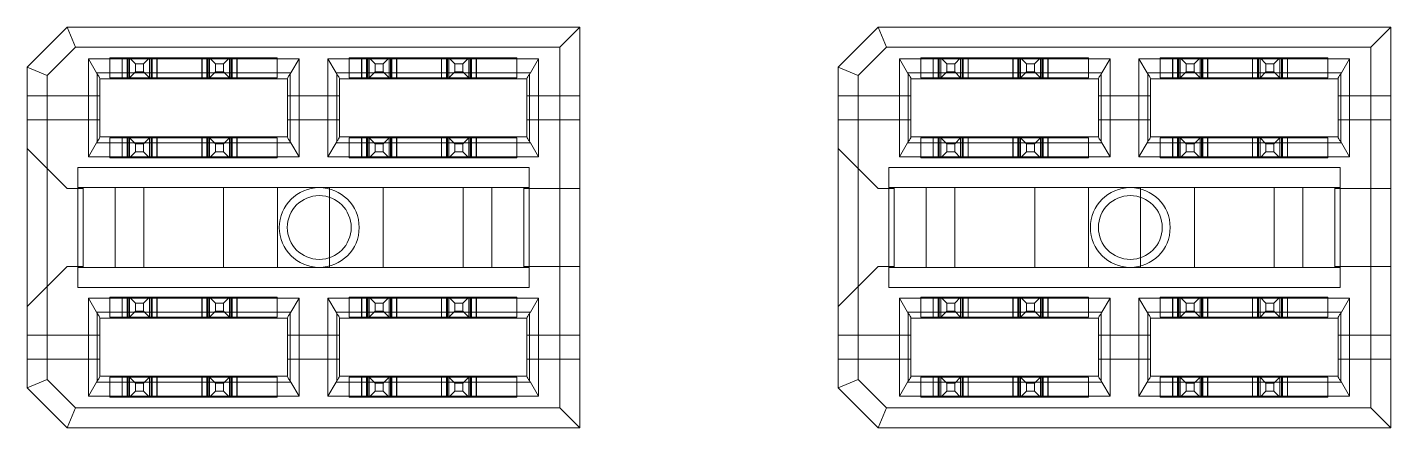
# Model space of a CAD drawing. Header units: millimetres. Extents: x -84 to 500, y -79 to 331.
# Drawn here: x 117.35 to 151.51, y 222.37 to 232.41 of the extents above; entities that cross this region are included whole.
import ezdxf
from ezdxf.lldxf.tags import DXFTag

# ---------------------------------------------------------------- set-up
doc = ezdxf.new("R2010")
doc.units = ezdxf.units.MM
tags = doc.linetypes.add('HIDDEN', pattern=[1.905, 1.27, -0.635]).pattern_tags.tags
tags[6:7] = [DXFTag(74, 4), DXFTag(75, 0), DXFTag(340, '0'), DXFTag(46, 1.0), DXFTag(50, 0.0), DXFTag(44, 0.0), DXFTag(45, 0.0)]
tags[4:5] = [DXFTag(74, 4), DXFTag(75, 0), DXFTag(340, '0'), DXFTag(46, 1.0), DXFTag(50, 0.0), DXFTag(44, 0.0), DXFTag(45, 0.0)]

msp = doc.modelspace()

# ---------------------------------------------------------------- linework, layer by layer
at = {"color": 7, "linetype": 'Continuous', "lineweight": 15}
for p, q in [((118.35, 232.41), (117.35, 231.41)), ((118.557, 231.91), (118.35, 232.41)), ((131.19, 232.41), (118.35, 232.41)), ((131.19, 232.41), (130.69, 231.91)), ((131.19, 222.37), (131.19, 232.41)), ((138.67, 232.41), (137.67, 231.41)), ((138.877, 231.91), (138.67, 232.41)), ((151.51, 232.41), (138.67, 232.41)), ((151.51, 232.41), (151.01, 231.91)), ((151.51, 222.37), (151.51, 232.41)), ((117.85, 231.203), (118.557, 231.91)), ((130.69, 231.91), (118.557, 231.91)), ((118.881, 229.16), (118.881, 231.62)), ((118.881, 231.62), (124.159, 231.62)), ((118.881, 231.62), (119.085, 231.266)), ((124.159, 231.62), (123.955, 231.266)), ((124.159, 231.62), (124.159, 229.16)), ((124.881, 231.62), (130.159, 231.62)), ((124.881, 229.16), (124.881, 231.62)), ((124.881, 231.62), (125.085, 231.266)), ((130.159, 231.62), (129.955, 231.266)), ((130.159, 231.62), (130.159, 229.16)), ((130.69, 222.87), (130.69, 231.91)), ((138.17, 231.203), (138.877, 231.91)), ((151.01, 231.91), (138.877, 231.91)), ((139.201, 229.16), (139.201, 231.62)), ((139.201, 231.62), (144.479, 231.62)), ((139.201, 231.62), (139.405, 231.266)), ((144.479, 231.62), (144.275, 231.266)), ((144.479, 231.62), (144.479, 229.16)), ((145.201, 231.62), (150.479, 231.62)), ((145.201, 229.16), (145.201, 231.62)), ((145.201, 231.62), (145.405, 231.266)), ((150.479, 231.62), (150.275, 231.266)), ((150.479, 231.62), (150.479, 229.16)), ((151.01, 222.87), (151.01, 231.91)), ((117.85, 231.203), (117.35, 231.41)), ((117.35, 223.37), (117.35, 231.41)), ((123.955, 231.266), (119.085, 231.266)), ((129.955, 231.266), (125.085, 231.266)), ((138.17, 231.203), (137.67, 231.41)), ((137.67, 223.37), (137.67, 231.41)), ((144.275, 231.266), (139.405, 231.266)), ((150.275, 231.266), (145.405, 231.266)), ((117.85, 231.203), (117.85, 223.577)), ((119.103, 231.238), (119.103, 229.542)), ((119.17, 229.655), (119.17, 231.125)), ((123.87, 231.12), (119.17, 231.12)), ((123.87, 229.655), (123.87, 231.125)), ((123.937, 231.238), (123.937, 229.542)), ((125.103, 231.238), (125.103, 229.542)), ((125.17, 229.655), (125.17, 231.125)), ((129.87, 231.12), (125.17, 231.12)), ((129.87, 229.655), (129.87, 231.125)), ((129.937, 231.238), (129.937, 229.542)), ((138.17, 231.203), (138.17, 223.577)), ((139.423, 231.238), (139.423, 229.542)), ((139.49, 229.655), (139.49, 231.125)), ((144.19, 231.12), (139.49, 231.12)), ((144.19, 229.655), (144.19, 231.125)), ((144.257, 231.238), (144.257, 229.542)), ((145.423, 231.238), (145.423, 229.542)), ((145.49, 229.655), (145.49, 231.125)), ((150.19, 231.12), (145.49, 231.12)), ((150.19, 229.655), (150.19, 231.125)), ((150.257, 231.238), (150.257, 229.542)), ((123.87, 229.66), (119.17, 229.66)), ((129.87, 229.66), (125.17, 229.66)), ((144.19, 229.66), (139.49, 229.66)), ((150.19, 229.66), (145.49, 229.66)), ((119.085, 229.514), (118.881, 229.16)), ((119.085, 229.514), (123.955, 229.514)), ((123.955, 229.514), (124.159, 229.16)), ((124.881, 229.16), (125.085, 229.514)), ((125.085, 229.514), (129.955, 229.514)), ((129.955, 229.514), (130.159, 229.16)), ((139.405, 229.514), (139.201, 229.16)), ((139.405, 229.514), (144.275, 229.514)), ((144.275, 229.514), (144.479, 229.16)), ((145.201, 229.16), (145.405, 229.514)), ((145.405, 229.514), (150.275, 229.514)), ((150.275, 229.514), (150.479, 229.16)), ((118.614, 228.89), (129.926, 228.89)), ((118.614, 225.89), (118.614, 228.89)), ((124.159, 229.16), (118.881, 229.16)), ((130.159, 229.16), (124.881, 229.16)), ((129.926, 228.89), (129.926, 225.89)), ((138.934, 228.89), (150.246, 228.89)), ((138.934, 225.89), (138.934, 228.89)), ((144.479, 229.16), (139.201, 229.16)), ((150.479, 229.16), (145.201, 229.16)), ((150.246, 228.89), (150.246, 225.89)), ((118.614, 228.39), (129.926, 228.39)), ((118.75, 228.37), (118.614, 228.37)), ((118.75, 228.39), (118.75, 228.37)), ((118.75, 226.41), (118.75, 228.37)), ((119.55, 226.39), (119.55, 228.39)), ((120.27, 226.39), (120.27, 228.39)), ((122.27, 226.39), (122.27, 228.39)), ((123.62, 226.39), (123.62, 228.39)), ((124.92, 226.39), (124.92, 228.39)), ((126.27, 226.39), (126.27, 228.39)), ((128.27, 228.39), (128.27, 226.39)), ((128.99, 228.39), (128.99, 226.39)), ((129.79, 228.39), (129.79, 228.37)), ((129.926, 228.37), (129.79, 228.37)), ((129.79, 226.41), (129.79, 228.37)), ((138.934, 228.39), (150.246, 228.39)), ((139.07, 228.37), (138.934, 228.37)), ((139.07, 228.39), (139.07, 228.37)), ((139.07, 226.41), (139.07, 228.37)), ((139.87, 226.39), (139.87, 228.39)), ((140.59, 226.39), (140.59, 228.39)), ((142.59, 226.39), (142.59, 228.39)), ((143.94, 226.39), (143.94, 228.39)), ((145.24, 226.39), (145.24, 228.39)), ((146.59, 226.39), (146.59, 228.39)), ((148.59, 228.39), (148.59, 226.39)), ((149.31, 228.39), (149.31, 226.39)), ((150.11, 228.39), (150.11, 228.37)), ((150.246, 228.37), (150.11, 228.37)), ((150.11, 226.41), (150.11, 228.37)), ((118.75, 226.41), (118.614, 226.41)), ((118.614, 226.39), (129.926, 226.39)), ((118.75, 226.41), (118.75, 226.39)), ((129.79, 226.41), (129.79, 226.39)), ((129.926, 226.41), (129.79, 226.41)), ((139.07, 226.41), (138.934, 226.41)), ((138.934, 226.39), (150.246, 226.39)), ((139.07, 226.41), (139.07, 226.39)), ((150.11, 226.41), (150.11, 226.39)), ((150.246, 226.41), (150.11, 226.41)), ((129.926, 225.89), (118.614, 225.89)), ((150.246, 225.89), (138.934, 225.89)), ((118.881, 225.62), (124.159, 225.62)), ((118.881, 223.16), (118.881, 225.62)), ((118.881, 225.62), (119.085, 225.266)), ((123.955, 225.266), (124.159, 225.62)), ((124.159, 225.62), (124.159, 223.16)), ((124.881, 225.62), (130.159, 225.62)), ((124.881, 223.16), (124.881, 225.62)), ((124.881, 225.62), (125.085, 225.266)), ((130.159, 225.62), (129.955, 225.266)), ((130.159, 225.62), (130.159, 223.16)), ((139.201, 225.62), (144.479, 225.62)), ((139.201, 223.16), (139.201, 225.62)), ((139.201, 225.62), (139.405, 225.266)), ((144.275, 225.266), (144.479, 225.62)), ((144.479, 225.62), (144.479, 223.16)), ((145.201, 225.62), (150.479, 225.62)), ((145.201, 223.16), (145.201, 225.62)), ((145.201, 225.62), (145.405, 225.266)), ((150.479, 225.62), (150.275, 225.266)), ((150.479, 225.62), (150.479, 223.16)), ((119.085, 225.266), (123.955, 225.266)), ((119.103, 225.238), (119.103, 223.542)), ((119.17, 223.655), (119.17, 225.125)), ((119.17, 225.12), (123.87, 225.12)), ((123.87, 225.125), (123.87, 223.655)), ((123.937, 225.238), (123.937, 223.542)), ((125.085, 225.266), (129.955, 225.266)), ((125.103, 225.238), (125.103, 223.542)), ((125.17, 223.655), (125.17, 225.125)), ((125.17, 225.12), (129.87, 225.12)), ((129.87, 225.125), (129.87, 223.655)), ((129.937, 225.238), (129.937, 223.542)), ((139.405, 225.266), (144.275, 225.266)), ((139.423, 225.238), (139.423, 223.542)), ((139.49, 223.655), (139.49, 225.125)), ((139.49, 225.12), (144.19, 225.12)), ((144.19, 225.125), (144.19, 223.655)), ((144.257, 225.238), (144.257, 223.542)), ((145.405, 225.266), (150.275, 225.266)), ((145.423, 225.238), (145.423, 223.542)), ((145.49, 223.655), (145.49, 225.125)), ((145.49, 225.12), (150.19, 225.12)), ((150.19, 225.125), (150.19, 223.655)), ((150.257, 225.238), (150.257, 223.542)), ((117.35, 223.37), (117.85, 223.577)), ((117.85, 223.577), (118.557, 222.87)), ((119.085, 223.514), (118.881, 223.16)), ((119.085, 223.514), (123.955, 223.514)), ((123.87, 223.66), (119.17, 223.66)), ((123.955, 223.514), (124.159, 223.16)), ((125.085, 223.514), (124.881, 223.16)), ((125.085, 223.514), (129.955, 223.514)), ((129.87, 223.66), (125.17, 223.66)), ((129.955, 223.514), (130.159, 223.16)), ((137.67, 223.37), (138.17, 223.577)), ((138.17, 223.577), (138.877, 222.87)), ((139.405, 223.514), (139.201, 223.16)), ((139.405, 223.514), (144.275, 223.514)), ((144.19, 223.66), (139.49, 223.66)), ((144.275, 223.514), (144.479, 223.16)), ((145.405, 223.514), (145.201, 223.16)), ((145.405, 223.514), (150.275, 223.514)), ((150.19, 223.66), (145.49, 223.66)), ((150.275, 223.514), (150.479, 223.16)), ((118.35, 222.37), (117.35, 223.37)), ((124.159, 223.16), (118.881, 223.16)), ((130.159, 223.16), (124.881, 223.16)), ((138.67, 222.37), (137.67, 223.37)), ((144.479, 223.16), (139.201, 223.16)), ((150.479, 223.16), (145.201, 223.16)), ((118.557, 222.87), (118.35, 222.37)), ((118.557, 222.87), (130.69, 222.87)), ((131.19, 222.37), (130.69, 222.87)), ((138.877, 222.87), (138.67, 222.37)), ((138.877, 222.87), (151.01, 222.87)), ((151.51, 222.37), (151.01, 222.87)), ((131.19, 222.37), (118.35, 222.37)), ((151.51, 222.37), (138.67, 222.37))]:
    msp.add_line(p, q, dxfattribs=at)
at = {"color": 7, "linetype": 'HIDDEN', "lineweight": 0}
for p, q in [((119.415, 231.14), (119.415, 231.64)), ((119.415, 231.64), (123.615, 231.64)), ((119.725, 231.64), (119.725, 231.14)), ((119.73, 231.14), (119.73, 231.64)), ((119.85, 231.14), (119.85, 231.64)), ((119.851, 231.64), (119.851, 231.14)), ((119.87, 231.64), (119.87, 231.14)), ((119.88, 231.14), (119.88, 231.64)), ((119.88, 231.14), (119.88, 231.64)), ((119.915, 231.14), (119.915, 231.64)), ((119.915, 231.64), (120.065, 231.49)), ((120.415, 231.64), (120.265, 231.49)), ((120.415, 231.64), (120.415, 231.14)), ((120.45, 231.64), (120.45, 231.14)), ((120.45, 231.64), (120.45, 231.14)), ((120.46, 231.64), (120.46, 231.14)), ((120.479, 231.14), (120.479, 231.64)), ((120.48, 231.64), (120.48, 231.14)), ((120.6, 231.64), (120.6, 231.14)), ((120.605, 231.14), (120.605, 231.64)), ((121.725, 231.64), (121.725, 231.14)), ((121.73, 231.14), (121.73, 231.64)), ((121.85, 231.14), (121.85, 231.64)), ((121.851, 231.64), (121.851, 231.14)), ((121.87, 231.64), (121.87, 231.14)), ((121.88, 231.14), (121.88, 231.64)), ((121.88, 231.14), (121.88, 231.64)), ((121.915, 231.14), (121.915, 231.64)), ((121.915, 231.64), (122.065, 231.49)), ((122.265, 231.49), (122.415, 231.64)), ((122.415, 231.64), (122.415, 231.14)), ((122.45, 231.64), (122.45, 231.14)), ((122.45, 231.64), (122.45, 231.14)), ((122.46, 231.64), (122.46, 231.14)), ((122.479, 231.14), (122.479, 231.64)), ((122.48, 231.64), (122.48, 231.14)), ((122.6, 231.64), (122.6, 231.14)), ((122.605, 231.14), (122.605, 231.64)), ((123.615, 231.64), (123.615, 231.14)), ((125.415, 231.14), (125.415, 231.64)), ((125.415, 231.64), (129.615, 231.64)), ((125.725, 231.64), (125.725, 231.14)), ((125.73, 231.14), (125.73, 231.64)), ((125.85, 231.14), (125.85, 231.64)), ((125.851, 231.64), (125.851, 231.14)), ((125.87, 231.64), (125.87, 231.14)), ((125.88, 231.14), (125.88, 231.64)), ((125.88, 231.14), (125.88, 231.64)), ((125.915, 231.14), (125.915, 231.64)), ((125.915, 231.64), (126.065, 231.49)), ((126.415, 231.64), (126.265, 231.49)), ((126.415, 231.64), (126.415, 231.14)), ((126.45, 231.64), (126.45, 231.14)), ((126.45, 231.64), (126.45, 231.14)), ((126.46, 231.64), (126.46, 231.14)), ((126.479, 231.14), (126.479, 231.64)), ((126.48, 231.64), (126.48, 231.14)), ((126.6, 231.64), (126.6, 231.14)), ((126.605, 231.14), (126.605, 231.64)), ((127.725, 231.64), (127.725, 231.14)), ((127.73, 231.14), (127.73, 231.64)), ((127.85, 231.14), (127.85, 231.64)), ((127.851, 231.64), (127.851, 231.14)), ((127.87, 231.64), (127.87, 231.14)), ((127.88, 231.14), (127.88, 231.64)), ((127.88, 231.14), (127.88, 231.64)), ((127.915, 231.14), (127.915, 231.64)), ((127.915, 231.64), (128.065, 231.49)), ((128.265, 231.49), (128.415, 231.64)), ((128.415, 231.64), (128.415, 231.14)), ((128.45, 231.64), (128.45, 231.14)), ((128.45, 231.64), (128.45, 231.14)), ((128.46, 231.64), (128.46, 231.14)), ((128.479, 231.14), (128.479, 231.64)), ((128.48, 231.64), (128.48, 231.14)), ((128.6, 231.64), (128.6, 231.14)), ((128.605, 231.14), (128.605, 231.64)), ((129.615, 231.64), (129.615, 231.14)), ((139.735, 231.14), (139.735, 231.64)), ((139.735, 231.64), (143.935, 231.64)), ((140.045, 231.64), (140.045, 231.14)), ((140.05, 231.14), (140.05, 231.64)), ((140.17, 231.14), (140.17, 231.64)), ((140.171, 231.64), (140.171, 231.14)), ((140.19, 231.64), (140.19, 231.14)), ((140.2, 231.14), (140.2, 231.64)), ((140.2, 231.14), (140.2, 231.64)), ((140.235, 231.14), (140.235, 231.64)), ((140.235, 231.64), (140.385, 231.49)), ((140.735, 231.64), (140.585, 231.49)), ((140.735, 231.64), (140.735, 231.14)), ((140.77, 231.64), (140.77, 231.14)), ((140.77, 231.64), (140.77, 231.14)), ((140.78, 231.64), (140.78, 231.14)), ((140.799, 231.14), (140.799, 231.64)), ((140.8, 231.64), (140.8, 231.14)), ((140.92, 231.64), (140.92, 231.14)), ((140.925, 231.14), (140.925, 231.64)), ((142.045, 231.64), (142.045, 231.14)), ((142.05, 231.14), (142.05, 231.64)), ((142.17, 231.14), (142.17, 231.64)), ((142.171, 231.64), (142.171, 231.14)), ((142.19, 231.64), (142.19, 231.14)), ((142.2, 231.14), (142.2, 231.64)), ((142.2, 231.14), (142.2, 231.64)), ((142.235, 231.14), (142.235, 231.64)), ((142.235, 231.64), (142.385, 231.49)), ((142.585, 231.49), (142.735, 231.64)), ((142.735, 231.64), (142.735, 231.14)), ((142.77, 231.64), (142.77, 231.14)), ((142.77, 231.64), (142.77, 231.14)), ((142.78, 231.64), (142.78, 231.14)), ((142.799, 231.14), (142.799, 231.64)), ((142.8, 231.64), (142.8, 231.14)), ((142.92, 231.64), (142.92, 231.14)), ((142.925, 231.14), (142.925, 231.64)), ((143.935, 231.64), (143.935, 231.14)), ((145.735, 231.14), (145.735, 231.64)), ((145.735, 231.64), (149.935, 231.64)), ((146.045, 231.64), (146.045, 231.14)), ((146.05, 231.14), (146.05, 231.64)), ((146.17, 231.14), (146.17, 231.64)), ((146.171, 231.64), (146.171, 231.14)), ((146.19, 231.64), (146.19, 231.14)), ((146.2, 231.14), (146.2, 231.64)), ((146.2, 231.14), (146.2, 231.64)), ((146.235, 231.14), (146.235, 231.64)), ((146.235, 231.64), (146.385, 231.49)), ((146.735, 231.64), (146.585, 231.49)), ((146.735, 231.64), (146.735, 231.14)), ((146.77, 231.64), (146.77, 231.14)), ((146.77, 231.64), (146.77, 231.14)), ((146.78, 231.64), (146.78, 231.14)), ((146.799, 231.14), (146.799, 231.64)), ((146.8, 231.64), (146.8, 231.14)), ((146.92, 231.64), (146.92, 231.14)), ((146.925, 231.14), (146.925, 231.64)), ((148.045, 231.64), (148.045, 231.14)), ((148.05, 231.14), (148.05, 231.64)), ((148.17, 231.14), (148.17, 231.64)), ((148.171, 231.64), (148.171, 231.14)), ((148.19, 231.64), (148.19, 231.14)), ((148.2, 231.14), (148.2, 231.64)), ((148.2, 231.14), (148.2, 231.64)), ((148.235, 231.14), (148.235, 231.64)), ((148.235, 231.64), (148.385, 231.49)), ((148.585, 231.49), (148.735, 231.64)), ((148.735, 231.64), (148.735, 231.14)), ((148.77, 231.64), (148.77, 231.14)), ((148.77, 231.64), (148.77, 231.14)), ((148.78, 231.64), (148.78, 231.14)), ((148.799, 231.14), (148.799, 231.64)), ((148.8, 231.64), (148.8, 231.14)), ((148.92, 231.64), (148.92, 231.14)), ((148.925, 231.14), (148.925, 231.64)), ((149.935, 231.64), (149.935, 231.14)), ((119.915, 231.14), (120.065, 231.29)), ((120.265, 231.49), (120.065, 231.49)), ((120.065, 231.49), (120.065, 231.29)), ((120.065, 231.29), (120.265, 231.29)), ((120.265, 231.49), (120.265, 231.29)), ((120.265, 231.29), (120.415, 231.14)), ((122.065, 231.29), (121.915, 231.14)), ((122.065, 231.49), (122.265, 231.49)), ((122.065, 231.49), (122.065, 231.29)), ((122.065, 231.29), (122.265, 231.29)), ((122.265, 231.49), (122.265, 231.29)), ((122.265, 231.29), (122.415, 231.14)), ((125.915, 231.14), (126.065, 231.29)), ((126.065, 231.49), (126.065, 231.29)), ((126.265, 231.49), (126.065, 231.49)), ((126.065, 231.29), (126.265, 231.29)), ((126.265, 231.49), (126.265, 231.29)), ((126.265, 231.29), (126.415, 231.14)), ((128.065, 231.29), (127.915, 231.14)), ((128.065, 231.49), (128.265, 231.49)), ((128.065, 231.49), (128.065, 231.29)), ((128.065, 231.29), (128.265, 231.29)), ((128.265, 231.49), (128.265, 231.29)), ((128.265, 231.29), (128.415, 231.14)), ((140.235, 231.14), (140.385, 231.29)), ((140.385, 231.49), (140.385, 231.29)), ((140.585, 231.49), (140.385, 231.49)), ((140.385, 231.29), (140.585, 231.29)), ((140.585, 231.49), (140.585, 231.29)), ((140.585, 231.29), (140.735, 231.14)), ((142.385, 231.29), (142.235, 231.14)), ((142.385, 231.49), (142.585, 231.49)), ((142.385, 231.49), (142.385, 231.29)), ((142.385, 231.29), (142.585, 231.29)), ((142.585, 231.49), (142.585, 231.29)), ((142.585, 231.29), (142.735, 231.14)), ((146.235, 231.14), (146.385, 231.29)), ((146.385, 231.49), (146.385, 231.29)), ((146.585, 231.49), (146.385, 231.49)), ((146.385, 231.29), (146.585, 231.29)), ((146.585, 231.49), (146.585, 231.29)), ((146.585, 231.29), (146.735, 231.14)), ((148.385, 231.29), (148.235, 231.14)), ((148.385, 231.49), (148.585, 231.49)), ((148.385, 231.49), (148.385, 231.29)), ((148.385, 231.29), (148.585, 231.29)), ((148.585, 231.49), (148.585, 231.29)), ((148.585, 231.29), (148.735, 231.14)), ((123.615, 231.14), (119.415, 231.14)), ((129.615, 231.14), (125.415, 231.14)), ((143.935, 231.14), (139.735, 231.14)), ((149.935, 231.14), (145.735, 231.14)), ((117.35, 230.69), (119.17, 230.69)), ((123.87, 230.69), (125.17, 230.69)), ((129.87, 230.69), (131.19, 230.69)), ((137.67, 230.69), (139.49, 230.69)), ((144.19, 230.69), (145.49, 230.69)), ((150.19, 230.69), (151.51, 230.69)), ((119.17, 230.09), (117.35, 230.09)), ((125.17, 230.09), (123.87, 230.09)), ((131.19, 230.09), (129.87, 230.09)), ((139.49, 230.09), (137.67, 230.09)), ((145.49, 230.09), (144.19, 230.09)), ((151.51, 230.09), (150.19, 230.09)), ((119.415, 229.14), (119.415, 229.64)), ((119.415, 229.64), (123.615, 229.64)), ((119.725, 229.64), (119.725, 229.14)), ((119.73, 229.14), (119.73, 229.64)), ((119.85, 229.14), (119.85, 229.64)), ((119.851, 229.64), (119.851, 229.14)), ((119.87, 229.64), (119.87, 229.14)), ((119.88, 229.14), (119.88, 229.64)), ((119.88, 229.14), (119.88, 229.64)), ((119.915, 229.14), (119.915, 229.64)), ((119.915, 229.64), (120.065, 229.49)), ((120.415, 229.64), (120.265, 229.49)), ((120.415, 229.64), (120.415, 229.14)), ((120.45, 229.64), (120.45, 229.14)), ((120.45, 229.64), (120.45, 229.14)), ((120.46, 229.64), (120.46, 229.14)), ((120.479, 229.14), (120.479, 229.64)), ((120.48, 229.64), (120.48, 229.14)), ((120.6, 229.64), (120.6, 229.14)), ((120.605, 229.14), (120.605, 229.64)), ((121.725, 229.64), (121.725, 229.14)), ((121.73, 229.14), (121.73, 229.64)), ((121.85, 229.14), (121.85, 229.64)), ((121.851, 229.64), (121.851, 229.14)), ((121.87, 229.64), (121.87, 229.14)), ((121.88, 229.14), (121.88, 229.64)), ((121.88, 229.14), (121.88, 229.64)), ((121.915, 229.14), (121.915, 229.64)), ((121.915, 229.64), (122.065, 229.49)), ((122.265, 229.49), (122.415, 229.64)), ((122.415, 229.64), (122.415, 229.14)), ((122.45, 229.64), (122.45, 229.14)), ((122.45, 229.64), (122.45, 229.14)), ((122.46, 229.64), (122.46, 229.14)), ((122.479, 229.14), (122.479, 229.64)), ((122.48, 229.64), (122.48, 229.14)), ((122.6, 229.64), (122.6, 229.14)), ((122.605, 229.14), (122.605, 229.64)), ((123.615, 229.64), (123.615, 229.14)), ((125.415, 229.14), (125.415, 229.64)), ((125.415, 229.64), (129.615, 229.64)), ((125.725, 229.64), (125.725, 229.14)), ((125.73, 229.14), (125.73, 229.64)), ((125.85, 229.14), (125.85, 229.64)), ((125.851, 229.64), (125.851, 229.14)), ((125.87, 229.64), (125.87, 229.14)), ((125.88, 229.14), (125.88, 229.64)), ((125.88, 229.14), (125.88, 229.64)), ((125.915, 229.14), (125.915, 229.64)), ((125.915, 229.64), (126.065, 229.49)), ((126.415, 229.64), (126.265, 229.49)), ((126.415, 229.64), (126.415, 229.14)), ((126.45, 229.64), (126.45, 229.14)), ((126.45, 229.64), (126.45, 229.14)), ((126.46, 229.64), (126.46, 229.14)), ((126.479, 229.14), (126.479, 229.64)), ((126.48, 229.64), (126.48, 229.14)), ((126.6, 229.64), (126.6, 229.14)), ((126.605, 229.14), (126.605, 229.64)), ((127.725, 229.64), (127.725, 229.14)), ((127.73, 229.14), (127.73, 229.64)), ((127.85, 229.14), (127.85, 229.64)), ((127.851, 229.64), (127.851, 229.14)), ((127.87, 229.64), (127.87, 229.14)), ((127.88, 229.14), (127.88, 229.64)), ((127.88, 229.14), (127.88, 229.64)), ((127.915, 229.14), (127.915, 229.64)), ((127.915, 229.64), (128.065, 229.49)), ((128.265, 229.49), (128.415, 229.64)), ((128.415, 229.64), (128.415, 229.14)), ((128.45, 229.64), (128.45, 229.14)), ((128.45, 229.64), (128.45, 229.14)), ((128.46, 229.64), (128.46, 229.14)), ((128.479, 229.14), (128.479, 229.64)), ((128.48, 229.64), (128.48, 229.14)), ((128.6, 229.64), (128.6, 229.14)), ((128.605, 229.14), (128.605, 229.64)), ((129.615, 229.64), (129.615, 229.14)), ((139.735, 229.14), (139.735, 229.64)), ((139.735, 229.64), (143.935, 229.64)), ((140.045, 229.64), (140.045, 229.14)), ((140.05, 229.14), (140.05, 229.64)), ((140.17, 229.14), (140.17, 229.64)), ((140.171, 229.64), (140.171, 229.14)), ((140.19, 229.64), (140.19, 229.14)), ((140.2, 229.14), (140.2, 229.64)), ((140.2, 229.14), (140.2, 229.64)), ((140.235, 229.14), (140.235, 229.64)), ((140.235, 229.64), (140.385, 229.49)), ((140.735, 229.64), (140.585, 229.49)), ((140.735, 229.64), (140.735, 229.14)), ((140.77, 229.64), (140.77, 229.14)), ((140.77, 229.64), (140.77, 229.14)), ((140.78, 229.64), (140.78, 229.14)), ((140.799, 229.14), (140.799, 229.64)), ((140.8, 229.64), (140.8, 229.14)), ((140.92, 229.64), (140.92, 229.14)), ((140.925, 229.14), (140.925, 229.64)), ((142.045, 229.64), (142.045, 229.14)), ((142.05, 229.14), (142.05, 229.64)), ((142.17, 229.14), (142.17, 229.64)), ((142.171, 229.64), (142.171, 229.14)), ((142.19, 229.64), (142.19, 229.14)), ((142.2, 229.14), (142.2, 229.64)), ((142.2, 229.14), (142.2, 229.64)), ((142.235, 229.14), (142.235, 229.64)), ((142.235, 229.64), (142.385, 229.49)), ((142.585, 229.49), (142.735, 229.64)), ((142.735, 229.64), (142.735, 229.14)), ((142.77, 229.64), (142.77, 229.14)), ((142.77, 229.64), (142.77, 229.14)), ((142.78, 229.64), (142.78, 229.14)), ((142.799, 229.14), (142.799, 229.64)), ((142.8, 229.64), (142.8, 229.14)), ((142.92, 229.64), (142.92, 229.14)), ((142.925, 229.14), (142.925, 229.64)), ((143.935, 229.64), (143.935, 229.14)), ((145.735, 229.14), (145.735, 229.64)), ((145.735, 229.64), (149.935, 229.64)), ((146.045, 229.64), (146.045, 229.14)), ((146.05, 229.14), (146.05, 229.64)), ((146.17, 229.14), (146.17, 229.64)), ((146.171, 229.64), (146.171, 229.14)), ((146.19, 229.64), (146.19, 229.14)), ((146.2, 229.14), (146.2, 229.64)), ((146.2, 229.14), (146.2, 229.64)), ((146.235, 229.14), (146.235, 229.64)), ((146.235, 229.64), (146.385, 229.49)), ((146.735, 229.64), (146.585, 229.49)), ((146.735, 229.64), (146.735, 229.14)), ((146.77, 229.64), (146.77, 229.14)), ((146.77, 229.64), (146.77, 229.14)), ((146.78, 229.64), (146.78, 229.14)), ((146.799, 229.14), (146.799, 229.64)), ((146.8, 229.64), (146.8, 229.14)), ((146.92, 229.64), (146.92, 229.14)), ((146.925, 229.14), (146.925, 229.64)), ((148.045, 229.64), (148.045, 229.14)), ((148.05, 229.14), (148.05, 229.64)), ((148.17, 229.14), (148.17, 229.64)), ((148.171, 229.64), (148.171, 229.14)), ((148.19, 229.64), (148.19, 229.14)), ((148.2, 229.14), (148.2, 229.64)), ((148.2, 229.14), (148.2, 229.64)), ((148.235, 229.14), (148.235, 229.64)), ((148.235, 229.64), (148.385, 229.49)), ((148.585, 229.49), (148.735, 229.64)), ((148.735, 229.64), (148.735, 229.14)), ((148.77, 229.64), (148.77, 229.14)), ((148.77, 229.64), (148.77, 229.14)), ((148.78, 229.64), (148.78, 229.14)), ((148.799, 229.14), (148.799, 229.64)), ((148.8, 229.64), (148.8, 229.14)), ((148.92, 229.64), (148.92, 229.14)), ((148.925, 229.14), (148.925, 229.64)), ((149.935, 229.64), (149.935, 229.14)), ((118.35, 228.37), (117.35, 229.37)), ((119.915, 229.14), (120.065, 229.29)), ((120.265, 229.49), (120.065, 229.49)), ((120.065, 229.49), (120.065, 229.29)), ((120.065, 229.29), (120.265, 229.29)), ((120.265, 229.49), (120.265, 229.29)), ((120.265, 229.29), (120.415, 229.14)), ((122.065, 229.29), (121.915, 229.14)), ((122.065, 229.49), (122.265, 229.49)), ((122.065, 229.49), (122.065, 229.29)), ((122.065, 229.29), (122.265, 229.29)), ((122.265, 229.49), (122.265, 229.29)), ((122.265, 229.29), (122.415, 229.14)), ((125.915, 229.14), (126.065, 229.29)), ((126.265, 229.49), (126.065, 229.49)), ((126.065, 229.49), (126.065, 229.29)), ((126.065, 229.29), (126.265, 229.29)), ((126.265, 229.49), (126.265, 229.29)), ((126.265, 229.29), (126.415, 229.14)), ((128.065, 229.29), (127.915, 229.14)), ((128.065, 229.49), (128.265, 229.49)), ((128.065, 229.49), (128.065, 229.29)), ((128.065, 229.29), (128.265, 229.29)), ((128.265, 229.49), (128.265, 229.29)), ((128.265, 229.29), (128.415, 229.14)), ((138.67, 228.37), (137.67, 229.37)), ((140.235, 229.14), (140.385, 229.29)), ((140.385, 229.49), (140.385, 229.29)), ((140.585, 229.49), (140.385, 229.49)), ((140.385, 229.29), (140.585, 229.29)), ((140.585, 229.49), (140.585, 229.29)), ((140.585, 229.29), (140.735, 229.14)), ((142.385, 229.29), (142.235, 229.14)), ((142.385, 229.49), (142.585, 229.49)), ((142.385, 229.49), (142.385, 229.29)), ((142.385, 229.29), (142.585, 229.29)), ((142.585, 229.49), (142.585, 229.29)), ((142.585, 229.29), (142.735, 229.14)), ((146.235, 229.14), (146.385, 229.29)), ((146.585, 229.49), (146.385, 229.49)), ((146.385, 229.49), (146.385, 229.29)), ((146.385, 229.29), (146.585, 229.29)), ((146.585, 229.49), (146.585, 229.29)), ((146.585, 229.29), (146.735, 229.14)), ((148.385, 229.29), (148.235, 229.14)), ((148.385, 229.49), (148.585, 229.49)), ((148.385, 229.49), (148.385, 229.29)), ((148.385, 229.29), (148.585, 229.29)), ((148.585, 229.49), (148.585, 229.29)), ((148.585, 229.29), (148.735, 229.14)), ((123.615, 229.14), (119.415, 229.14)), ((129.615, 229.14), (125.415, 229.14)), ((143.935, 229.14), (139.735, 229.14)), ((149.935, 229.14), (145.735, 229.14)), ((118.614, 228.37), (118.35, 228.37)), ((131.19, 228.37), (129.926, 228.37)), ((138.934, 228.37), (138.67, 228.37)), ((151.51, 228.37), (150.246, 228.37)), ((118.35, 226.41), (117.35, 225.41)), ((118.35, 226.41), (118.614, 226.41)), ((131.19, 226.41), (129.926, 226.41)), ((138.67, 226.41), (137.67, 225.41)), ((138.67, 226.41), (138.934, 226.41)), ((151.51, 226.41), (150.246, 226.41)), ((119.415, 225.14), (119.415, 225.64)), ((119.415, 225.64), (123.615, 225.64)), ((119.725, 225.64), (119.725, 225.14)), ((119.73, 225.14), (119.73, 225.64)), ((119.85, 225.14), (119.85, 225.64)), ((119.851, 225.64), (119.851, 225.14)), ((119.87, 225.64), (119.87, 225.14)), ((119.88, 225.14), (119.88, 225.64)), ((119.88, 225.14), (119.88, 225.64)), ((119.915, 225.14), (119.915, 225.64)), ((119.915, 225.64), (120.065, 225.49)), ((120.265, 225.49), (120.065, 225.49)), ((120.065, 225.49), (120.065, 225.29)), ((120.415, 225.64), (120.265, 225.49)), ((120.265, 225.49), (120.265, 225.29)), ((120.415, 225.64), (120.415, 225.14)), ((120.45, 225.64), (120.45, 225.14)), ((120.45, 225.64), (120.45, 225.14)), ((120.46, 225.64), (120.46, 225.14)), ((120.479, 225.14), (120.479, 225.64)), ((120.48, 225.64), (120.48, 225.14)), ((120.6, 225.64), (120.6, 225.14)), ((120.605, 225.14), (120.605, 225.64)), ((121.725, 225.64), (121.725, 225.14)), ((121.73, 225.14), (121.73, 225.64)), ((121.85, 225.14), (121.85, 225.64)), ((121.851, 225.64), (121.851, 225.14)), ((121.87, 225.64), (121.87, 225.14)), ((121.88, 225.14), (121.88, 225.64)), ((121.88, 225.14), (121.88, 225.64)), ((121.915, 225.14), (121.915, 225.64)), ((121.915, 225.64), (122.065, 225.49)), ((122.065, 225.49), (122.265, 225.49)), ((122.065, 225.49), (122.065, 225.29)), ((122.265, 225.49), (122.415, 225.64)), ((122.265, 225.49), (122.265, 225.29)), ((122.415, 225.64), (122.415, 225.14)), ((122.45, 225.64), (122.45, 225.14)), ((122.45, 225.64), (122.45, 225.14)), ((122.46, 225.64), (122.46, 225.14)), ((122.479, 225.14), (122.479, 225.64)), ((122.48, 225.64), (122.48, 225.14)), ((122.6, 225.64), (122.6, 225.14)), ((122.605, 225.14), (122.605, 225.64)), ((123.615, 225.64), (123.615, 225.14)), ((125.415, 225.14), (125.415, 225.64)), ((125.415, 225.64), (129.615, 225.64)), ((125.725, 225.64), (125.725, 225.14)), ((125.73, 225.14), (125.73, 225.64)), ((125.85, 225.14), (125.85, 225.64)), ((125.851, 225.64), (125.851, 225.14)), ((125.87, 225.64), (125.87, 225.14)), ((125.88, 225.14), (125.88, 225.64)), ((125.88, 225.14), (125.88, 225.64)), ((125.915, 225.14), (125.915, 225.64)), ((125.915, 225.64), (126.065, 225.49)), ((126.265, 225.49), (126.065, 225.49)), ((126.065, 225.49), (126.065, 225.29)), ((126.415, 225.64), (126.265, 225.49)), ((126.265, 225.49), (126.265, 225.29)), ((126.415, 225.64), (126.415, 225.14)), ((126.45, 225.64), (126.45, 225.14)), ((126.45, 225.64), (126.45, 225.14)), ((126.46, 225.64), (126.46, 225.14)), ((126.479, 225.14), (126.479, 225.64)), ((126.48, 225.64), (126.48, 225.14)), ((126.6, 225.64), (126.6, 225.14)), ((126.605, 225.14), (126.605, 225.64)), ((127.725, 225.64), (127.725, 225.14)), ((127.73, 225.14), (127.73, 225.64)), ((127.85, 225.14), (127.85, 225.64)), ((127.851, 225.64), (127.851, 225.14)), ((127.87, 225.64), (127.87, 225.14)), ((127.88, 225.14), (127.88, 225.64)), ((127.88, 225.14), (127.88, 225.64)), ((127.915, 225.14), (127.915, 225.64)), ((127.915, 225.64), (128.065, 225.49)), ((128.065, 225.49), (128.265, 225.49)), ((128.065, 225.49), (128.065, 225.29)), ((128.265, 225.49), (128.415, 225.64)), ((128.265, 225.49), (128.265, 225.29)), ((128.415, 225.64), (128.415, 225.14)), ((128.45, 225.64), (128.45, 225.14)), ((128.45, 225.64), (128.45, 225.14)), ((128.46, 225.64), (128.46, 225.14)), ((128.479, 225.14), (128.479, 225.64)), ((128.48, 225.64), (128.48, 225.14)), ((128.6, 225.64), (128.6, 225.14)), ((128.605, 225.14), (128.605, 225.64)), ((129.615, 225.64), (129.615, 225.14)), ((139.735, 225.14), (139.735, 225.64)), ((139.735, 225.64), (143.935, 225.64)), ((140.045, 225.64), (140.045, 225.14)), ((140.05, 225.14), (140.05, 225.64)), ((140.17, 225.14), (140.17, 225.64)), ((140.171, 225.64), (140.171, 225.14)), ((140.19, 225.64), (140.19, 225.14)), ((140.2, 225.14), (140.2, 225.64)), ((140.2, 225.14), (140.2, 225.64)), ((140.235, 225.14), (140.235, 225.64)), ((140.235, 225.64), (140.385, 225.49)), ((140.585, 225.49), (140.385, 225.49)), ((140.385, 225.49), (140.385, 225.29)), ((140.735, 225.64), (140.585, 225.49)), ((140.585, 225.49), (140.585, 225.29)), ((140.735, 225.64), (140.735, 225.14)), ((140.77, 225.64), (140.77, 225.14)), ((140.77, 225.64), (140.77, 225.14)), ((140.78, 225.64), (140.78, 225.14)), ((140.799, 225.14), (140.799, 225.64)), ((140.8, 225.64), (140.8, 225.14)), ((140.92, 225.64), (140.92, 225.14)), ((140.925, 225.14), (140.925, 225.64)), ((142.045, 225.64), (142.045, 225.14)), ((142.05, 225.14), (142.05, 225.64)), ((142.17, 225.14), (142.17, 225.64)), ((142.171, 225.64), (142.171, 225.14)), ((142.19, 225.64), (142.19, 225.14)), ((142.2, 225.14), (142.2, 225.64)), ((142.2, 225.14), (142.2, 225.64)), ((142.235, 225.14), (142.235, 225.64)), ((142.235, 225.64), (142.385, 225.49)), ((142.385, 225.49), (142.585, 225.49)), ((142.385, 225.49), (142.385, 225.29)), ((142.585, 225.49), (142.735, 225.64)), ((142.585, 225.49), (142.585, 225.29)), ((142.735, 225.64), (142.735, 225.14)), ((142.77, 225.64), (142.77, 225.14)), ((142.77, 225.64), (142.77, 225.14)), ((142.78, 225.64), (142.78, 225.14)), ((142.799, 225.14), (142.799, 225.64)), ((142.8, 225.64), (142.8, 225.14)), ((142.92, 225.64), (142.92, 225.14)), ((142.925, 225.14), (142.925, 225.64)), ((143.935, 225.64), (143.935, 225.14)), ((145.735, 225.14), (145.735, 225.64)), ((145.735, 225.64), (149.935, 225.64)), ((146.045, 225.64), (146.045, 225.14)), ((146.05, 225.14), (146.05, 225.64)), ((146.17, 225.14), (146.17, 225.64)), ((146.171, 225.64), (146.171, 225.14)), ((146.19, 225.64), (146.19, 225.14)), ((146.2, 225.14), (146.2, 225.64)), ((146.2, 225.14), (146.2, 225.64)), ((146.235, 225.14), (146.235, 225.64)), ((146.235, 225.64), (146.385, 225.49)), ((146.385, 225.49), (146.385, 225.29)), ((146.585, 225.49), (146.385, 225.49)), ((146.735, 225.64), (146.585, 225.49)), ((146.585, 225.49), (146.585, 225.29)), ((146.735, 225.64), (146.735, 225.14)), ((146.77, 225.64), (146.77, 225.14)), ((146.77, 225.64), (146.77, 225.14)), ((146.78, 225.64), (146.78, 225.14)), ((146.799, 225.14), (146.799, 225.64)), ((146.8, 225.64), (146.8, 225.14)), ((146.92, 225.64), (146.92, 225.14)), ((146.925, 225.14), (146.925, 225.64)), ((148.045, 225.64), (148.045, 225.14)), ((148.05, 225.14), (148.05, 225.64)), ((148.17, 225.14), (148.17, 225.64)), ((148.171, 225.64), (148.171, 225.14)), ((148.19, 225.64), (148.19, 225.14)), ((148.2, 225.14), (148.2, 225.64)), ((148.2, 225.14), (148.2, 225.64)), ((148.235, 225.14), (148.235, 225.64)), ((148.235, 225.64), (148.385, 225.49)), ((148.385, 225.49), (148.585, 225.49)), ((148.385, 225.49), (148.385, 225.29)), ((148.585, 225.49), (148.735, 225.64)), ((148.585, 225.49), (148.585, 225.29)), ((148.735, 225.64), (148.735, 225.14)), ((148.77, 225.64), (148.77, 225.14)), ((148.77, 225.64), (148.77, 225.14)), ((148.78, 225.64), (148.78, 225.14)), ((148.799, 225.14), (148.799, 225.64)), ((148.8, 225.64), (148.8, 225.14)), ((148.92, 225.64), (148.92, 225.14)), ((148.925, 225.14), (148.925, 225.64)), ((149.935, 225.64), (149.935, 225.14)), ((123.615, 225.14), (119.415, 225.14)), ((119.915, 225.14), (120.065, 225.29)), ((120.065, 225.29), (120.265, 225.29)), ((120.265, 225.29), (120.415, 225.14)), ((122.065, 225.29), (121.915, 225.14)), ((122.065, 225.29), (122.265, 225.29)), ((122.265, 225.29), (122.415, 225.14)), ((129.615, 225.14), (125.415, 225.14)), ((125.915, 225.14), (126.065, 225.29)), ((126.065, 225.29), (126.265, 225.29)), ((126.265, 225.29), (126.415, 225.14)), ((128.065, 225.29), (127.915, 225.14)), ((128.065, 225.29), (128.265, 225.29)), ((128.265, 225.29), (128.415, 225.14)), ((143.935, 225.14), (139.735, 225.14)), ((140.235, 225.14), (140.385, 225.29)), ((140.385, 225.29), (140.585, 225.29)), ((140.585, 225.29), (140.735, 225.14)), ((142.385, 225.29), (142.235, 225.14)), ((142.385, 225.29), (142.585, 225.29)), ((142.585, 225.29), (142.735, 225.14)), ((149.935, 225.14), (145.735, 225.14)), ((146.235, 225.14), (146.385, 225.29)), ((146.385, 225.29), (146.585, 225.29)), ((146.585, 225.29), (146.735, 225.14)), ((148.385, 225.29), (148.235, 225.14)), ((148.385, 225.29), (148.585, 225.29)), ((148.585, 225.29), (148.735, 225.14)), ((117.35, 224.69), (119.17, 224.69)), ((123.87, 224.69), (125.17, 224.69)), ((129.87, 224.69), (131.19, 224.69)), ((137.67, 224.69), (139.49, 224.69)), ((144.19, 224.69), (145.49, 224.69)), ((150.19, 224.69), (151.51, 224.69)), ((119.17, 224.09), (117.35, 224.09)), ((125.17, 224.09), (123.87, 224.09)), ((131.19, 224.09), (129.87, 224.09)), ((139.49, 224.09), (137.67, 224.09)), ((145.49, 224.09), (144.19, 224.09)), ((151.51, 224.09), (150.19, 224.09)), ((119.415, 223.14), (119.415, 223.64)), ((119.415, 223.64), (123.615, 223.64)), ((119.725, 223.64), (119.725, 223.14)), ((119.73, 223.14), (119.73, 223.64)), ((119.85, 223.14), (119.85, 223.64)), ((119.851, 223.64), (119.851, 223.14)), ((119.87, 223.64), (119.87, 223.14)), ((119.88, 223.14), (119.88, 223.64)), ((119.88, 223.14), (119.88, 223.64)), ((119.915, 223.14), (119.915, 223.64)), ((119.915, 223.64), (120.065, 223.49)), ((120.265, 223.49), (120.065, 223.49)), ((120.065, 223.49), (120.065, 223.29)), ((120.415, 223.64), (120.265, 223.49)), ((120.265, 223.49), (120.265, 223.29)), ((120.415, 223.64), (120.415, 223.14)), ((120.45, 223.64), (120.45, 223.14)), ((120.45, 223.64), (120.45, 223.14)), ((120.46, 223.64), (120.46, 223.14)), ((120.479, 223.14), (120.479, 223.64)), ((120.48, 223.64), (120.48, 223.14)), ((120.6, 223.64), (120.6, 223.14)), ((120.605, 223.14), (120.605, 223.64)), ((121.725, 223.64), (121.725, 223.14)), ((121.73, 223.14), (121.73, 223.64)), ((121.85, 223.14), (121.85, 223.64)), ((121.851, 223.64), (121.851, 223.14)), ((121.87, 223.64), (121.87, 223.14)), ((121.88, 223.14), (121.88, 223.64)), ((121.88, 223.14), (121.88, 223.64)), ((121.915, 223.14), (121.915, 223.64)), ((121.915, 223.64), (122.065, 223.49)), ((122.065, 223.49), (122.265, 223.49)), ((122.065, 223.49), (122.065, 223.29)), ((122.265, 223.49), (122.415, 223.64)), ((122.265, 223.49), (122.265, 223.29)), ((122.415, 223.64), (122.415, 223.14)), ((122.45, 223.64), (122.45, 223.14)), ((122.45, 223.64), (122.45, 223.14)), ((122.46, 223.64), (122.46, 223.14)), ((122.479, 223.14), (122.479, 223.64)), ((122.48, 223.64), (122.48, 223.14)), ((122.6, 223.64), (122.6, 223.14)), ((122.605, 223.14), (122.605, 223.64)), ((123.615, 223.64), (123.615, 223.14)), ((125.415, 223.14), (125.415, 223.64)), ((125.415, 223.64), (129.615, 223.64)), ((125.725, 223.64), (125.725, 223.14)), ((125.73, 223.14), (125.73, 223.64)), ((125.85, 223.14), (125.85, 223.64)), ((125.851, 223.64), (125.851, 223.14)), ((125.87, 223.64), (125.87, 223.14)), ((125.88, 223.14), (125.88, 223.64)), ((125.88, 223.14), (125.88, 223.64)), ((125.915, 223.14), (125.915, 223.64)), ((125.915, 223.64), (126.065, 223.49)), ((126.065, 223.49), (126.065, 223.29)), ((126.265, 223.49), (126.065, 223.49)), ((126.415, 223.64), (126.265, 223.49)), ((126.265, 223.49), (126.265, 223.29)), ((126.415, 223.64), (126.415, 223.14)), ((126.45, 223.64), (126.45, 223.14)), ((126.45, 223.64), (126.45, 223.14)), ((126.46, 223.64), (126.46, 223.14)), ((126.479, 223.14), (126.479, 223.64)), ((126.48, 223.64), (126.48, 223.14)), ((126.6, 223.64), (126.6, 223.14)), ((126.605, 223.14), (126.605, 223.64)), ((127.725, 223.64), (127.725, 223.14)), ((127.73, 223.14), (127.73, 223.64)), ((127.85, 223.14), (127.85, 223.64)), ((127.851, 223.64), (127.851, 223.14)), ((127.87, 223.64), (127.87, 223.14)), ((127.88, 223.14), (127.88, 223.64)), ((127.88, 223.14), (127.88, 223.64)), ((127.915, 223.14), (127.915, 223.64)), ((127.915, 223.64), (128.065, 223.49)), ((128.065, 223.49), (128.265, 223.49)), ((128.065, 223.49), (128.065, 223.29)), ((128.265, 223.49), (128.415, 223.64)), ((128.265, 223.49), (128.265, 223.29)), ((128.415, 223.64), (128.415, 223.14)), ((128.45, 223.64), (128.45, 223.14)), ((128.45, 223.64), (128.45, 223.14)), ((128.46, 223.64), (128.46, 223.14)), ((128.479, 223.14), (128.479, 223.64)), ((128.48, 223.64), (128.48, 223.14)), ((128.6, 223.64), (128.6, 223.14)), ((128.605, 223.14), (128.605, 223.64)), ((129.615, 223.64), (129.615, 223.14)), ((139.735, 223.14), (139.735, 223.64)), ((139.735, 223.64), (143.935, 223.64)), ((140.045, 223.64), (140.045, 223.14)), ((140.05, 223.14), (140.05, 223.64)), ((140.17, 223.14), (140.17, 223.64)), ((140.171, 223.64), (140.171, 223.14)), ((140.19, 223.64), (140.19, 223.14)), ((140.2, 223.14), (140.2, 223.64)), ((140.2, 223.14), (140.2, 223.64)), ((140.235, 223.14), (140.235, 223.64)), ((140.235, 223.64), (140.385, 223.49)), ((140.585, 223.49), (140.385, 223.49)), ((140.385, 223.49), (140.385, 223.29)), ((140.735, 223.64), (140.585, 223.49)), ((140.585, 223.49), (140.585, 223.29)), ((140.735, 223.64), (140.735, 223.14)), ((140.77, 223.64), (140.77, 223.14)), ((140.77, 223.64), (140.77, 223.14)), ((140.78, 223.64), (140.78, 223.14)), ((140.799, 223.14), (140.799, 223.64)), ((140.8, 223.64), (140.8, 223.14)), ((140.92, 223.64), (140.92, 223.14)), ((140.925, 223.14), (140.925, 223.64)), ((142.045, 223.64), (142.045, 223.14)), ((142.05, 223.14), (142.05, 223.64)), ((142.17, 223.14), (142.17, 223.64)), ((142.171, 223.64), (142.171, 223.14)), ((142.19, 223.64), (142.19, 223.14)), ((142.2, 223.14), (142.2, 223.64)), ((142.2, 223.14), (142.2, 223.64)), ((142.235, 223.14), (142.235, 223.64)), ((142.235, 223.64), (142.385, 223.49)), ((142.385, 223.49), (142.585, 223.49)), ((142.385, 223.49), (142.385, 223.29)), ((142.585, 223.49), (142.735, 223.64)), ((142.585, 223.49), (142.585, 223.29)), ((142.735, 223.64), (142.735, 223.14)), ((142.77, 223.64), (142.77, 223.14)), ((142.77, 223.64), (142.77, 223.14)), ((142.78, 223.64), (142.78, 223.14)), ((142.799, 223.14), (142.799, 223.64)), ((142.8, 223.64), (142.8, 223.14)), ((142.92, 223.64), (142.92, 223.14)), ((142.925, 223.14), (142.925, 223.64)), ((143.935, 223.64), (143.935, 223.14)), ((145.735, 223.14), (145.735, 223.64)), ((145.735, 223.64), (149.935, 223.64)), ((146.045, 223.64), (146.045, 223.14)), ((146.05, 223.14), (146.05, 223.64)), ((146.17, 223.14), (146.17, 223.64)), ((146.171, 223.64), (146.171, 223.14)), ((146.19, 223.64), (146.19, 223.14)), ((146.2, 223.14), (146.2, 223.64)), ((146.2, 223.14), (146.2, 223.64)), ((146.235, 223.14), (146.235, 223.64)), ((146.235, 223.64), (146.385, 223.49)), ((146.385, 223.49), (146.385, 223.29)), ((146.585, 223.49), (146.385, 223.49)), ((146.735, 223.64), (146.585, 223.49)), ((146.585, 223.49), (146.585, 223.29)), ((146.735, 223.64), (146.735, 223.14)), ((146.77, 223.64), (146.77, 223.14)), ((146.77, 223.64), (146.77, 223.14)), ((146.78, 223.64), (146.78, 223.14)), ((146.799, 223.14), (146.799, 223.64)), ((146.8, 223.64), (146.8, 223.14)), ((146.92, 223.64), (146.92, 223.14)), ((146.925, 223.14), (146.925, 223.64)), ((148.045, 223.64), (148.045, 223.14)), ((148.05, 223.14), (148.05, 223.64)), ((148.17, 223.14), (148.17, 223.64)), ((148.171, 223.64), (148.171, 223.14)), ((148.19, 223.64), (148.19, 223.14)), ((148.2, 223.14), (148.2, 223.64)), ((148.2, 223.14), (148.2, 223.64)), ((148.235, 223.14), (148.235, 223.64)), ((148.235, 223.64), (148.385, 223.49)), ((148.385, 223.49), (148.585, 223.49)), ((148.385, 223.49), (148.385, 223.29)), ((148.585, 223.49), (148.735, 223.64)), ((148.585, 223.49), (148.585, 223.29)), ((148.735, 223.64), (148.735, 223.14)), ((148.77, 223.64), (148.77, 223.14)), ((148.77, 223.64), (148.77, 223.14)), ((148.78, 223.64), (148.78, 223.14)), ((148.799, 223.14), (148.799, 223.64)), ((148.8, 223.64), (148.8, 223.14)), ((148.92, 223.64), (148.92, 223.14)), ((148.925, 223.14), (148.925, 223.64)), ((149.935, 223.64), (149.935, 223.14)), ((123.615, 223.14), (119.415, 223.14)), ((119.915, 223.14), (120.065, 223.29)), ((120.065, 223.29), (120.265, 223.29)), ((120.265, 223.29), (120.415, 223.14)), ((122.065, 223.29), (121.915, 223.14)), ((122.065, 223.29), (122.265, 223.29)), ((122.265, 223.29), (122.415, 223.14)), ((129.615, 223.14), (125.415, 223.14)), ((125.915, 223.14), (126.065, 223.29)), ((126.065, 223.29), (126.265, 223.29)), ((126.265, 223.29), (126.415, 223.14)), ((128.065, 223.29), (127.915, 223.14)), ((128.065, 223.29), (128.265, 223.29)), ((128.265, 223.29), (128.415, 223.14)), ((143.935, 223.14), (139.735, 223.14)), ((140.235, 223.14), (140.385, 223.29)), ((140.385, 223.29), (140.585, 223.29)), ((140.585, 223.29), (140.735, 223.14)), ((142.385, 223.29), (142.235, 223.14)), ((142.385, 223.29), (142.585, 223.29)), ((142.585, 223.29), (142.735, 223.14)), ((149.935, 223.14), (145.735, 223.14)), ((146.235, 223.14), (146.385, 223.29)), ((146.385, 223.29), (146.585, 223.29)), ((146.585, 223.29), (146.735, 223.14)), ((148.385, 223.29), (148.235, 223.14)), ((148.385, 223.29), (148.585, 223.29)), ((148.585, 223.29), (148.735, 223.14))]:
    msp.add_line(p, q, dxfattribs=at)
for centre, radius in [((124.665, 227.39), 1), ((124.665, 227.39), 0.8), ((144.985, 227.39), 1), ((144.985, 227.39), 0.8)]:
    msp.add_circle(centre, radius, dxfattribs=at)
at = {"color": 7, "linetype": 'Continuous', "lineweight": 15}
for centre, start_param, end_param in [((119.29, 231.62), 2.356194, 2.438914), ((123.75, 231.62), 3.844272, 3.926991), ((125.29, 231.62), 2.356194, 2.438914), ((129.75, 231.62), 3.844272, 3.926991), ((139.61, 231.62), 2.356194, 2.438914), ((144.07, 231.62), 3.844272, 3.926991), ((145.61, 231.62), 2.356194, 2.438914), ((150.07, 231.62), 3.844272, 3.926991), ((119.29, 229.16), 0.702679, 0.785398), ((123.75, 229.16), 5.497787, 5.580506), ((125.29, 229.16), 0.702679, 0.785398), ((129.75, 229.16), 5.497787, 5.580506), ((139.61, 229.16), 0.702679, 0.785398), ((144.07, 229.16), 5.497787, 5.580506), ((145.61, 229.16), 0.702679, 0.785398), ((150.07, 229.16), 5.497787, 5.580506), ((119.29, 225.62), 2.356194, 2.438914), ((123.75, 225.62), 3.844272, 3.926991), ((125.29, 225.62), 2.356194, 2.438914), ((129.75, 225.62), 3.844272, 3.926991), ((139.61, 225.62), 2.356194, 2.438914), ((144.07, 225.62), 3.844272, 3.926991), ((145.61, 225.62), 2.356194, 2.438914), ((150.07, 225.62), 3.844272, 3.926991), ((119.29, 223.16), 0.702679, 0.785398), ((123.75, 223.16), 5.497787, 5.580506), ((125.29, 223.16), 0.702679, 0.785398), ((129.75, 223.16), 5.497787, 5.580506), ((139.61, 223.16), 0.702679, 0.785398), ((144.07, 223.16), 5.497787, 5.580506), ((145.61, 223.16), 0.702679, 0.785398), ((150.07, 223.16), 5.497787, 5.580506)]:
    msp.add_ellipse(centre, major_axis=(0, 0.5), ratio=0.57735, start_param=start_param, end_param=end_param, dxfattribs=at)
for points, knots in [([(119.17, 231.125), (119.166, 231.136), (119.159, 231.158), (119.122, 231.211), (119.103, 231.238)], [0, 0, 0, 0, 0.493173, 1, 1, 1, 1]), ([(123.937, 231.238), (123.919, 231.212), (123.882, 231.158), (123.874, 231.136), (123.87, 231.125)], [0, 0, 0, 0, 0.497827, 1, 1, 1, 1]), ([(125.17, 231.125), (125.166, 231.136), (125.159, 231.158), (125.122, 231.211), (125.103, 231.238)], [0, 0, 0, 0, 0.493173, 1, 1, 1, 1]), ([(129.937, 231.238), (129.919, 231.212), (129.882, 231.158), (129.874, 231.136), (129.87, 231.125)], [0, 0, 0, 0, 0.4978273, 1, 1, 1, 1]), ([(139.49, 231.125), (139.486, 231.136), (139.479, 231.158), (139.442, 231.211), (139.423, 231.238)], [0, 0, 0, 0, 0.493173, 1, 1, 1, 1]), ([(144.257, 231.238), (144.239, 231.212), (144.202, 231.158), (144.194, 231.136), (144.19, 231.125)], [0, 0, 0, 0, 0.497827, 1, 1, 1, 1]), ([(145.49, 231.125), (145.486, 231.136), (145.479, 231.158), (145.442, 231.211), (145.423, 231.238)], [0, 0, 0, 0, 0.493173, 1, 1, 1, 1]), ([(150.257, 231.238), (150.239, 231.212), (150.202, 231.158), (150.194, 231.136), (150.19, 231.125)], [0, 0, 0, 0, 0.4978273, 1, 1, 1, 1]), ([(119.103, 229.542), (119.121, 229.568), (119.158, 229.622), (119.166, 229.644), (119.17, 229.655)], [0, 0, 0, 0, 0.497827, 1, 1, 1, 1]), ([(123.87, 229.655), (123.874, 229.644), (123.881, 229.622), (123.918, 229.569), (123.937, 229.542)], [0, 0, 0, 0, 0.493173, 1, 1, 1, 1]), ([(125.103, 229.542), (125.121, 229.568), (125.158, 229.622), (125.166, 229.644), (125.17, 229.655)], [0, 0, 0, 0, 0.4978273, 1, 1, 1, 1]), ([(129.87, 229.655), (129.874, 229.644), (129.881, 229.622), (129.918, 229.569), (129.937, 229.542)], [0, 0, 0, 0, 0.493173, 1, 1, 1, 1]), ([(139.423, 229.542), (139.441, 229.568), (139.478, 229.622), (139.486, 229.644), (139.49, 229.655)], [0, 0, 0, 0, 0.497827, 1, 1, 1, 1]), ([(144.19, 229.655), (144.194, 229.644), (144.201, 229.622), (144.238, 229.569), (144.257, 229.542)], [0, 0, 0, 0, 0.493173, 1, 1, 1, 1]), ([(145.423, 229.542), (145.441, 229.568), (145.478, 229.622), (145.486, 229.644), (145.49, 229.655)], [0, 0, 0, 0, 0.4978273, 1, 1, 1, 1]), ([(150.19, 229.655), (150.194, 229.644), (150.201, 229.622), (150.238, 229.569), (150.257, 229.542)], [0, 0, 0, 0, 0.493173, 1, 1, 1, 1]), ([(119.103, 225.238), (119.121, 225.212), (119.158, 225.158), (119.166, 225.136), (119.17, 225.125)], [0, 0, 0, 0, 0.497827, 1, 1, 1, 1]), ([(123.87, 225.125), (123.874, 225.136), (123.881, 225.158), (123.918, 225.211), (123.937, 225.238)], [0, 0, 0, 0, 0.493173, 1, 1, 1, 1]), ([(125.17, 225.125), (125.166, 225.136), (125.159, 225.158), (125.122, 225.211), (125.103, 225.238)], [0, 0, 0, 0, 0.493173, 1, 1, 1, 1]), ([(129.937, 225.238), (129.919, 225.212), (129.882, 225.158), (129.874, 225.136), (129.87, 225.125)], [0, 0, 0, 0, 0.497827, 1, 1, 1, 1]), ([(139.423, 225.238), (139.441, 225.212), (139.478, 225.158), (139.486, 225.136), (139.49, 225.125)], [0, 0, 0, 0, 0.497827, 1, 1, 1, 1]), ([(144.19, 225.125), (144.194, 225.136), (144.201, 225.158), (144.238, 225.211), (144.257, 225.238)], [0, 0, 0, 0, 0.493173, 1, 1, 1, 1]), ([(145.49, 225.125), (145.486, 225.136), (145.479, 225.158), (145.442, 225.211), (145.423, 225.238)], [0, 0, 0, 0, 0.493173, 1, 1, 1, 1]), ([(150.257, 225.238), (150.239, 225.212), (150.202, 225.158), (150.194, 225.136), (150.19, 225.125)], [0, 0, 0, 0, 0.497827, 1, 1, 1, 1]), ([(119.103, 223.542), (119.121, 223.568), (119.158, 223.622), (119.166, 223.644), (119.17, 223.655)], [0, 0, 0, 0, 0.497827, 1, 1, 1, 1]), ([(123.937, 223.542), (123.919, 223.568), (123.882, 223.622), (123.874, 223.644), (123.87, 223.655)], [0, 0, 0, 0, 0.497827, 1, 1, 1, 1]), ([(125.103, 223.542), (125.121, 223.568), (125.158, 223.622), (125.166, 223.644), (125.17, 223.655)], [0, 0, 0, 0, 0.497827, 1, 1, 1, 1]), ([(129.937, 223.542), (129.919, 223.568), (129.882, 223.622), (129.874, 223.644), (129.87, 223.655)], [0, 0, 0, 0, 0.497827, 1, 1, 1, 1]), ([(139.423, 223.542), (139.441, 223.568), (139.478, 223.622), (139.486, 223.644), (139.49, 223.655)], [0, 0, 0, 0, 0.497827, 1, 1, 1, 1]), ([(144.257, 223.542), (144.239, 223.568), (144.202, 223.622), (144.194, 223.644), (144.19, 223.655)], [0, 0, 0, 0, 0.497827, 1, 1, 1, 1]), ([(145.423, 223.542), (145.441, 223.568), (145.478, 223.622), (145.486, 223.644), (145.49, 223.655)], [0, 0, 0, 0, 0.497827, 1, 1, 1, 1]), ([(150.257, 223.542), (150.239, 223.568), (150.202, 223.622), (150.194, 223.644), (150.19, 223.655)], [0, 0, 0, 0, 0.497827, 1, 1, 1, 1])]:
    msp.add_open_spline(points, degree=3, knots=knots, dxfattribs=at)

doc.saveas('drawing.dxf')
